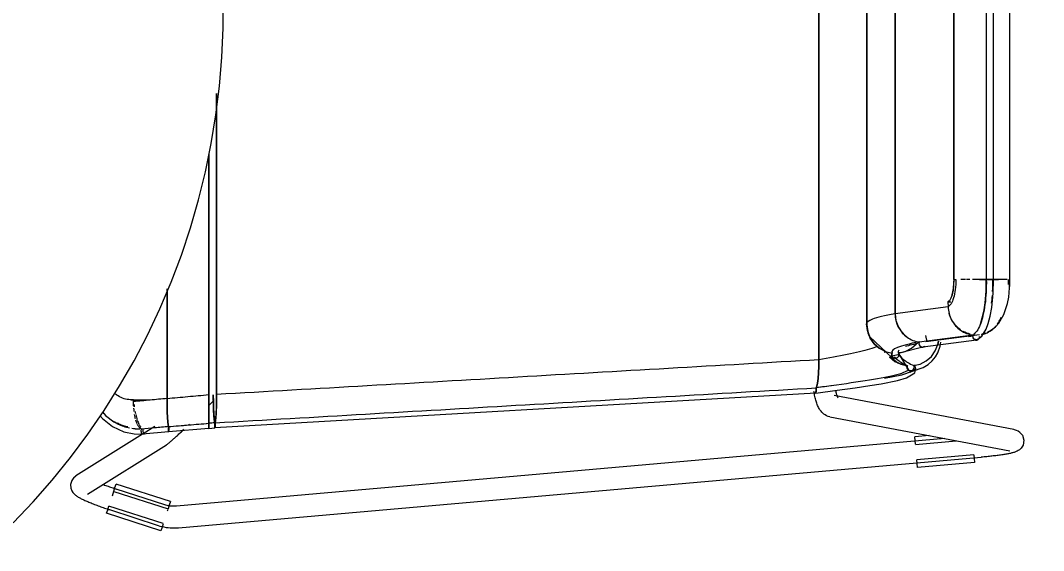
# Model space of a CAD drawing. Header units: millimetres. Extents: x 79795 to 317870, y -36033 to 97293.
# Drawn here: x 220842 to 221407, y 12008 to 12301 of the extents above; entities that cross this region are included whole.
import ezdxf

# ---------------------------------------------------------------- set-up
doc = ezdxf.new("R2010")
doc.units = ezdxf.units.MM
doc.header["$MEASUREMENT"] = 0
doc.layers.add('A-AREA-IDEN', color=7, linetype='CONTINUOUS', lineweight=9)
doc.layers.add('I-FURN', color=8, linetype='CONTINUOUS', lineweight=9)
doc.styles.add('Century Gothic', font='GOTHIC.TTF', dxfattribs={"height": 200})

msp = doc.modelspace()

# ---------------------------------------------------------------- linework, layer by layer
at = {"layer": 'I-FURN'}
for p, q in [((221283.36, 12113.87), (221283.36, 12497.27)), ((221283.36, 12497.27), (221283.36, 12113.87)), ((221309.71, 12477.43), (221309.71, 12172.63)), ((221309.87, 12133.18), (221309.87, 12477.97)), ((221309.87, 12477.97), (221309.87, 12133.18)), ((221325.46, 12139.22), (221325.46, 12471.93)), ((221325.46, 12471.93), (221325.46, 12139.22)), ((221357.93, 12453), (221357.93, 12158.15)), ((221357.99, 12158.15), (221357.99, 12453)), ((221375.83, 12453), (221375.83, 12158.15)), ((221379.79, 12158.15), (221379.79, 12453)), ((221388.83, 12158.15), (221388.83, 12453)), ((220954.23, 12296.94), (220954.33, 12305.57)), ((220953.57, 12280.95), (220954.23, 12296.94)), ((220952.26, 12265.01), (220953.57, 12280.95)), ((220950.32, 12249.13), (220952.26, 12265.01)), ((220950.63, 12094.62), (220950.63, 12260.89)), ((220950.63, 12260.89), (220950.63, 12094.62)), ((220947.75, 12233.34), (220950.32, 12249.13)), ((220944.55, 12217.66), (220947.75, 12233.34)), ((220946.31, 12094.36), (220946.31, 12227.19)), ((220946.31, 12227.19), (220946.31, 12094.36)), ((220940.72, 12202.13), (220944.55, 12217.66)), ((220936.27, 12186.76), (220940.72, 12202.13)), ((220931.22, 12171.58), (220936.27, 12186.76)), ((220925.56, 12156.61), (220931.22, 12171.58)), ((221309.71, 12172.63), (221309.71, 12133.72)), ((220919.3, 12141.89), (220925.56, 12156.61)), ((221357.93, 12158.15), (221357.82, 12155.11)), ((221364.31, 12158.15), (221361.84, 12158.15)), ((221366.67, 12158.15), (221364.83, 12158.15)), ((221371.85, 12158.15), (221368.3, 12158.15)), ((221372.05, 12158.15), (221375.86, 12158.15)), ((221375.86, 12158.15), (221372.05, 12158.15)), ((221375.75, 12151.92), (221375.83, 12158.15)), ((221375.94, 12158.15), (221376.17, 12158.15)), ((221379.79, 12158.15), (221375.94, 12158.15)), ((221376.17, 12158.15), (221376.5, 12158.15)), ((221376.5, 12158.15), (221376.91, 12158.15)), ((221376.91, 12158.15), (221377.39, 12158.15)), ((221377.39, 12158.15), (221377.89, 12158.15)), ((221377.89, 12158.15), (221378.38, 12158.15)), ((221378.38, 12158.15), (221378.83, 12158.15)), ((221378.83, 12158.15), (221379.22, 12158.15)), ((221379.22, 12158.15), (221379.53, 12158.15)), ((221379.53, 12158.15), (221379.72, 12158.15)), ((221379.55, 12158.15), (221382.58, 12158.15)), ((221382.56, 12158.15), (221379.55, 12158.15)), ((221379.65, 12150.59), (221379.79, 12158.15)), ((221379.72, 12158.15), (221379.79, 12158.15)), ((221385.31, 12158.15), (221382.73, 12158.15)), ((221387.34, 12158.15), (221385.59, 12158.15)), ((221388.81, 12158.15), (221388.53, 12158.15)), ((221388.66, 12158.15), (221388.83, 12158.15)), ((221388.75, 12153.63), (221388.83, 12158.15)), ((220923.35, 12152.97), (220923.35, 12092.42)), ((220923.35, 12092.42), (220923.35, 12152.97)), ((221357.5, 12152.26), (221356.99, 12149.77)), ((221357.82, 12155.11), (221357.5, 12152.26)), ((221375.22, 12145.36), (221375.75, 12151.92)), ((221388.23, 12148.42), (221388.75, 12153.63)), ((221355.53, 12146.43), (221354.67, 12145.79)), ((221354.67, 12145.79), (221356.34, 12145.79)), ((221354.67, 12145.79), (221354.74, 12143.08)), ((221356.32, 12147.78), (221355.53, 12146.43)), ((221356.99, 12149.77), (221356.32, 12147.78)), ((221374.63, 12141.35), (221375.22, 12145.36)), ((221378.85, 12142.7), (221379.65, 12150.59)), ((221387.58, 12144.92), (221388.23, 12148.42)), ((220912.46, 12127.42), (220919.3, 12141.89)), ((221354.74, 12143.08), (221325.46, 12139.22)), ((221373.66, 12136.91), (221374.63, 12141.35)), ((221377.98, 12137.98), (221378.85, 12142.7)), ((221385.56, 12138.77), (221387.58, 12144.92)), ((221325.46, 12139.22), (221325.94, 12135.45)), ((221325.94, 12135.45), (221327.26, 12131.9)), ((221372.57, 12133.48), (221373.66, 12136.91)), ((221375.71, 12130.77), (221376.9, 12133.94)), ((221376.9, 12133.94), (221377.98, 12137.98)), ((221380.85, 12132.08), (221382.69, 12134.06)), ((221382.69, 12134.06), (221385.56, 12138.77)), ((221310.15, 12129.97), (221309.71, 12133.72)), ((221310.34, 12129.39), (221309.87, 12133.18)), ((221309.87, 12133.18), (221310.34, 12129.39)), ((221311.88, 12125.51), (221310.15, 12129.97)), ((221311.71, 12125.82), (221310.34, 12129.39)), ((221310.34, 12129.39), (221311.7, 12125.82)), ((221311.28, 12126.61), (221310.58, 12128.53)), ((221327.26, 12131.9), (221329.34, 12128.79)), ((221329.34, 12128.79), (221332.08, 12126.3)), ((221373.41, 12126.95), (221375.71, 12130.77)), ((221376.52, 12129.08), (221378.78, 12130.41)), ((221378.78, 12130.41), (221380.85, 12132.08)), ((220905.05, 12113.24), (220912.46, 12127.42)), ((221326.98, 12112.01), (221311.28, 12126.61)), ((221311.7, 12125.82), (221313.87, 12122.68)), ((221313.88, 12122.69), (221311.71, 12125.82)), ((221313.87, 12122.68), (221316.75, 12120.18)), ((221316.75, 12120.18), (221313.88, 12122.69)), ((221334.47, 12120.18), (221337.35, 12122.68)), ((221337.3, 12123.94), (221338.84, 12123.67)), ((221338.69, 12123.2), (221338.65, 12122.7)), ((221338.65, 12122.7), (221338.73, 12122.21)), ((221338.84, 12123.67), (221368.54, 12127.51)), ((221370.52, 12124.7), (221340.75, 12120.84)), ((221372.08, 12127.54), (221342.39, 12123.69)), ((221343.17, 12123.82), (221342.48, 12127.31)), ((221349.45, 12124.04), (221349.08, 12122.3)), ((221349.08, 12122.29), (221349.45, 12124.04)), ((221350.42, 12121.3), (221350.71, 12123.57)), ((221366.11, 12126.76), (221368.55, 12127.08)), ((221371.02, 12125.05), (221373.41, 12126.95)), ((221320.14, 12118.43), (221316.75, 12120.18)), ((221316.75, 12120.18), (221320.14, 12118.42)), ((221320.14, 12118.42), (221323.86, 12117.53)), ((221323.66, 12116.57), (221323.7, 12117.06)), ((221323.69, 12117.06), (221323.66, 12116.56)), ((221323.86, 12117.53), (221323.69, 12117.06)), ((221323.7, 12117.06), (221323.86, 12117.53)), ((221323.76, 12116.02), (221327.65, 12116.85)), ((221323.89, 12115.72), (221323.84, 12118.6)), ((221329.21, 12117.89), (221327.34, 12117.56)), ((221327.36, 12117.53), (221331.08, 12118.42)), ((221327.36, 12117.53), (221327.52, 12117.06)), ((221327.53, 12117.06), (221327.36, 12117.53)), ((221333.17, 12107.89), (221327.47, 12117.28)), ((221327.52, 12117.06), (221327.56, 12116.57)), ((221327.56, 12116.56), (221327.53, 12117.06)), ((221340.83, 12120.86), (221329.21, 12117.89)), ((221331.08, 12118.42), (221334.47, 12120.18)), ((221338.73, 12122.21), (221338.92, 12121.76)), ((221338.92, 12121.76), (221339.22, 12121.38)), ((221339.22, 12121.38), (221339.6, 12121.08)), ((221339.6, 12121.08), (221340.04, 12120.89)), ((221340.04, 12120.89), (221340.51, 12120.83)), ((221340.51, 12120.83), (221340.98, 12120.89)), ((221340.98, 12120.89), (221341.42, 12121.08)), ((221341.42, 12121.08), (221341.81, 12121.37)), ((221345.51, 12115.7), (221347.68, 12118.78)), ((221347.68, 12118.78), (221349.08, 12122.29)), ((221347.79, 12115.43), (221349.13, 12117.7)), ((221349.13, 12117.7), (221350.42, 12121.3)), ((220897.08, 12099.37), (220905.05, 12113.24)), ((221283.31, 12110.11), (221283.36, 12113.87)), ((221283.36, 12113.8), (221283.31, 12110.1)), ((221325.31, 12112.96), (221322.47, 12115.35)), ((221322.47, 12115.35), (221325.31, 12112.94)), ((221323.74, 12116.07), (221323.66, 12116.57)), ((221323.66, 12116.56), (221323.74, 12116.07)), ((221323.94, 12115.62), (221323.74, 12116.07)), ((221323.74, 12116.07), (221323.94, 12115.62)), ((221324.26, 12115.24), (221323.94, 12115.62)), ((221323.94, 12115.62), (221324.26, 12115.24)), ((221324.66, 12114.95), (221324.26, 12115.24)), ((221324.26, 12115.24), (221324.66, 12114.94)), ((221325.12, 12114.76), (221324.66, 12114.95)), ((221324.66, 12114.94), (221325.12, 12114.75)), ((221325.61, 12114.69), (221325.12, 12114.76)), ((221325.12, 12114.75), (221325.61, 12114.69)), ((221328.63, 12111.31), (221325.31, 12112.96)), ((221325.31, 12112.94), (221328.63, 12111.3)), ((221326.1, 12114.76), (221325.61, 12114.69)), ((221325.61, 12114.69), (221326.1, 12114.75)), ((221326.56, 12114.95), (221326.1, 12114.76)), ((221326.1, 12114.75), (221326.56, 12114.94)), ((221326.96, 12115.24), (221326.56, 12114.95)), ((221326.56, 12114.94), (221326.96, 12115.24)), ((221327.28, 12115.62), (221326.96, 12115.24)), ((221326.96, 12115.24), (221327.28, 12115.62)), ((221327.48, 12116.07), (221327.28, 12115.62)), ((221327.28, 12115.62), (221327.48, 12116.07)), ((221327.56, 12116.57), (221327.48, 12116.07)), ((221327.48, 12116.07), (221327.56, 12116.56)), ((221332.25, 12110.52), (221328.63, 12111.31)), ((221328.63, 12111.3), (221332.25, 12110.52)), ((221335.73, 12110.57), (221339.36, 12111.48)), ((221339.36, 12111.48), (221342.68, 12113.22)), ((221340.94, 12109.46), (221343.76, 12111.27)), ((221342.68, 12113.22), (221345.51, 12115.7)), ((221343.76, 12111.27), (221346.01, 12113.27)), ((221346.01, 12113.27), (221347.79, 12115.43)), ((221282.91, 12103.47), (221283.15, 12106.57)), ((221283.15, 12106.52), (221282.91, 12103.47)), ((221283.15, 12106.57), (221283.31, 12110.11)), ((221283.3, 12110.04), (221283.15, 12106.57)), ((221329.22, 12105.47), (221340.94, 12109.46)), ((221331.78, 12103.79), (221336.42, 12106.56)), ((221332.09, 12110.05), (221332.06, 12109.55)), ((221332.06, 12109.55), (221332.15, 12109.05)), ((221332.07, 12109.55), (221332.1, 12110.05)), ((221332.16, 12109.06), (221332.07, 12109.55)), ((221332.25, 12110.52), (221332.09, 12110.05)), ((221332.1, 12110.05), (221332.25, 12110.52)), ((221332.15, 12109.05), (221332.36, 12108.6)), ((221332.36, 12108.61), (221332.16, 12109.06)), ((221332.68, 12108.23), (221332.36, 12108.61)), ((221332.36, 12108.6), (221332.68, 12108.23)), ((221333.08, 12107.94), (221332.68, 12108.23)), ((221332.68, 12108.23), (221333.08, 12107.94)), ((221333.54, 12107.76), (221333.08, 12107.94)), ((221333.08, 12107.94), (221333.54, 12107.75)), ((221334.03, 12107.7), (221333.54, 12107.76)), ((221333.54, 12107.75), (221334.03, 12107.69)), ((221334.51, 12107.77), (221334.03, 12107.7)), ((221334.03, 12107.69), (221334.51, 12107.77)), ((221334.97, 12107.97), (221334.51, 12107.77)), ((221334.51, 12107.77), (221334.97, 12107.96)), ((221335.36, 12108.27), (221334.97, 12107.97)), ((221334.97, 12107.96), (221335.36, 12108.26)), ((221335.67, 12108.66), (221335.36, 12108.27)), ((221335.36, 12108.26), (221335.67, 12108.65)), ((221335.86, 12109.11), (221335.67, 12108.66)), ((221335.67, 12108.65), (221335.86, 12109.11)), ((221337.35, 12110.86), (221335.73, 12110.57)), ((221335.73, 12110.57), (221335.9, 12110.1)), ((221335.9, 12110.1), (221335.73, 12110.57)), ((221335.94, 12109.6), (221335.86, 12109.11)), ((221335.86, 12109.11), (221335.94, 12109.6)), ((221336.42, 12106.56), (221336.95, 12108.75)), ((221336.95, 12108.75), (221336.66, 12109.66)), ((221282.6, 12100.96), (221282.23, 12099.23)), ((221282.24, 12099.23), (221282.6, 12100.97)), ((221282.6, 12100.97), (221282.91, 12103.47)), ((221282.91, 12103.44), (221282.6, 12100.97)), ((221311.45, 12099.55), (221317.77, 12100.59)), ((221317.77, 12100.59), (221326.79, 12102.39)), ((221319.56, 12103.57), (221329.22, 12105.47)), ((221326.79, 12102.39), (221331.78, 12103.79)), ((220888.56, 12085.83), (220897.08, 12099.37)), ((220946.32, 12090.57), (220946.31, 12094.36)), ((220946.31, 12094.36), (220946.32, 12090.57)), ((220948.84, 12094.51), (220948.87, 12090.83)), ((221281.65, 12095.46), (220949.74, 12076.17)), ((220950.6, 12090.84), (220950.63, 12094.62)), ((221280.74, 12095.56), (221280.62, 12096.27)), ((221280.86, 12094.87), (221280.74, 12095.56)), ((221281, 12094.19), (221280.86, 12094.87)), ((221281.14, 12093.52), (221281, 12094.19)), ((221281.46, 12096.38), (221281.5, 12096)), ((221281.5, 12095.99), (221281.46, 12096.37)), ((221281.5, 12096), (221281.54, 12095.71)), ((221281.54, 12095.7), (221281.5, 12095.99)), ((221281.59, 12095.52), (221281.65, 12095.46)), ((221281.65, 12095.46), (221281.59, 12095.52)), ((221281.65, 12095.46), (221293.5, 12097.01)), ((221281.75, 12095.73), (221281.79, 12096.02)), ((221281.79, 12096.02), (221281.75, 12095.72)), ((221281.79, 12096.02), (221281.83, 12096.41)), ((221281.83, 12096.41), (221281.79, 12096.02)), ((221281.83, 12098.32), (221282.24, 12099.23)), ((221281.85, 12097.85), (221281.83, 12098.32)), ((221281.83, 12096.41), (221281.85, 12096.86)), ((221281.85, 12096.86), (221281.83, 12096.41)), ((221282.23, 12099.23), (221281.84, 12098.32)), ((221281.84, 12098.32), (221281.85, 12097.85)), ((221281.86, 12097.36), (221281.85, 12097.85)), ((221281.85, 12097.85), (221281.86, 12097.35)), ((221281.85, 12096.86), (221281.86, 12097.36)), ((221281.86, 12097.35), (221281.85, 12096.86)), ((221292.75, 12096.61), (221292.66, 12097.1)), ((221292.85, 12096.14), (221292.75, 12096.61)), ((221292.96, 12095.69), (221292.85, 12096.14)), ((221293.06, 12095.27), (221292.96, 12095.69)), ((221293.17, 12094.87), (221293.06, 12095.27)), ((221293.28, 12094.51), (221293.17, 12094.87)), ((221293.39, 12094.17), (221293.28, 12094.51)), ((221293.5, 12097.01), (221303.43, 12098.37)), ((221303.43, 12098.37), (221311.45, 12099.55)), ((220903.55, 12091.71), (220913.31, 12091.71)), ((220904.79, 12090.72), (220904.79, 12091.76)), ((220923.35, 12092.42), (220923.37, 12088.65)), ((220923.37, 12088.65), (220923.35, 12092.3)), ((220923.37, 12088.56), (220923.45, 12085.12)), ((220923.45, 12085.05), (220923.37, 12088.56)), ((220946.32, 12088.56), (220948.99, 12091.13)), ((220946.32, 12087.01), (220946.32, 12090.57)), ((220946.32, 12090.57), (220946.32, 12087)), ((220946.44, 12090.57), (220946.43, 12087.01)), ((220946.43, 12087.01), (220946.44, 12090.57)), ((220948.87, 12090.83), (220948.95, 12087.28)), ((220950.53, 12087.27), (220950.6, 12090.84)), ((221281.29, 12092.86), (221281.14, 12093.52)), ((221281.46, 12092.22), (221281.29, 12092.86)), ((221281.63, 12091.59), (221281.46, 12092.22)), ((221281.81, 12090.97), (221281.63, 12091.59)), ((221282, 12090.37), (221281.81, 12090.97)), ((221282.21, 12089.78), (221282, 12090.37)), ((221282.43, 12089.2), (221282.21, 12089.78)), ((221282.67, 12088.63), (221282.43, 12089.2)), ((221282.92, 12088.07), (221282.67, 12088.63)), ((221391.02, 12075.24), (221291.73, 12094.06)), ((221293.49, 12093.87), (221293.39, 12094.17)), ((221293.59, 12093.6), (221293.49, 12093.87)), ((221293.69, 12093.37), (221293.59, 12093.6)), ((221293.78, 12093.17), (221293.69, 12093.37)), ((221293.85, 12093.02), (221293.78, 12093.17)), ((221293.9, 12092.93), (221293.85, 12093.02)), ((221293.94, 12092.86), (221293.9, 12092.93)), ((221293.96, 12092.84), (221293.94, 12092.86)), ((220879.51, 12072.64), (220888.56, 12085.83)), ((220886.23, 12083.05), (220887.63, 12081.31)), ((220887.56, 12085.12), (220889.29, 12083.04)), ((220889.29, 12083.04), (220893.86, 12079.54)), ((220923.45, 12085.12), (220923.56, 12082.02)), ((220923.56, 12082.02), (220923.45, 12085.05)), ((220946.33, 12083.87), (220946.32, 12087)), ((220946.32, 12087), (220946.33, 12083.87)), ((220946.34, 12081.37), (220946.33, 12083.87)), ((220946.33, 12083.87), (220946.34, 12081.37)), ((220946.43, 12083.89), (220946.41, 12081.39)), ((220946.41, 12081.38), (220946.43, 12083.88)), ((220948.95, 12087.28), (220949.07, 12084.16)), ((220949.07, 12084.16), (220949.24, 12081.66)), ((220950.24, 12081.64), (220950.4, 12084.14)), ((220950.4, 12084.14), (220950.53, 12087.27)), ((221283.19, 12087.51), (221282.92, 12088.07)), ((221283.48, 12086.98), (221283.19, 12087.51)), ((221283.8, 12086.44), (221283.48, 12086.98)), ((221284.16, 12085.9), (221283.8, 12086.44)), ((221284.56, 12085.37), (221284.16, 12085.9)), ((221285.02, 12084.84), (221284.56, 12085.37)), ((221285.54, 12084.32), (221285.02, 12084.84)), ((221286.13, 12083.81), (221285.54, 12084.32)), ((221286.82, 12083.33), (221286.13, 12083.81)), ((221287.61, 12082.89), (221286.82, 12083.33)), ((221288.51, 12082.52), (221287.61, 12082.89)), ((220887.63, 12081.31), (220893.16, 12076.97)), ((220893.86, 12079.54), (220897.55, 12077.63)), ((220923.56, 12082.02), (220923.71, 12079.54)), ((220923.71, 12079.54), (220923.56, 12081.98)), ((220923.71, 12079.54), (220923.89, 12077.81)), ((220923.89, 12077.81), (220923.71, 12079.52)), ((220923.89, 12077.81), (220924.08, 12076.92)), ((220924.08, 12076.92), (220923.89, 12077.8)), ((220935.13, 12077.8), (220935.64, 12078.28)), ((220946.36, 12079.62), (220946.34, 12081.37)), ((220946.34, 12081.37), (220946.36, 12079.62)), ((220946.37, 12078.73), (220946.36, 12079.62)), ((220946.36, 12079.62), (220946.37, 12078.73)), ((220946.37, 12078.26), (220946.37, 12078.73)), ((220946.37, 12078.73), (220946.37, 12078.26)), ((220946.37, 12077.77), (220946.37, 12078.26)), ((220946.37, 12078.26), (220946.37, 12077.76)), ((220946.37, 12077.28), (220946.37, 12077.77)), ((220946.37, 12077.76), (220946.37, 12077.27)), ((220946.37, 12076.83), (220946.37, 12077.28)), ((220946.37, 12077.27), (220946.37, 12076.82)), ((220946.39, 12077.28), (220946.38, 12076.83)), ((220946.38, 12076.83), (220946.39, 12077.28)), ((220946.39, 12078.74), (220946.39, 12078.27)), ((220946.39, 12078.27), (220946.39, 12078.74)), ((220946.39, 12078.27), (220946.39, 12077.77)), ((220946.39, 12077.77), (220946.39, 12078.27)), ((220946.39, 12077.77), (220946.39, 12077.28)), ((220946.39, 12077.28), (220946.39, 12077.77)), ((220946.41, 12081.39), (220946.4, 12079.64)), ((220946.4, 12079.63), (220946.41, 12081.38)), ((220949.24, 12081.66), (220949.43, 12079.91)), ((220949.43, 12079.91), (220949.64, 12079.01)), ((220949.64, 12079.01), (220949.63, 12078.54)), ((220949.63, 12078.54), (220949.63, 12078.05)), ((220949.63, 12078.05), (220949.63, 12077.56)), ((220949.63, 12077.56), (220949.64, 12077.1)), ((220949.83, 12077.1), (220949.84, 12077.55)), ((220949.84, 12079), (220950.05, 12079.89)), ((220949.85, 12078.53), (220949.84, 12079)), ((220949.84, 12077.55), (220949.85, 12078.04)), ((220949.85, 12078.04), (220949.85, 12078.53)), ((220950.05, 12079.89), (220950.24, 12081.64)), ((221289.49, 12082.27), (221288.51, 12082.52)), ((221289.49, 12082.27), (221388.78, 12063.45)), ((220869.93, 12059.82), (220879.51, 12072.64)), ((220909.72, 12072.71), (220872.95, 12049.68)), ((220893.16, 12076.97), (220899.47, 12074.07)), ((220899.47, 12074.07), (220905.12, 12072.85)), ((220905.12, 12072.85), (220910.58, 12072.77)), ((220924.18, 12074.07), (220909.69, 12072.64)), ((220916.54, 12076.99), (220910.09, 12072.95)), ((220924.08, 12076.45), (220924.07, 12075.95)), ((220924.07, 12075.95), (220924.08, 12076.45)), ((220924.07, 12075.95), (220924.08, 12075.46)), ((220924.08, 12075.46), (220924.07, 12075.95)), ((220924.08, 12076.92), (220924.08, 12076.45)), ((220924.08, 12076.45), (220924.08, 12076.92)), ((220924.08, 12075.46), (220924.09, 12075)), ((220924.09, 12075.01), (220924.08, 12075.46)), ((220924.11, 12074.62), (220924.09, 12075.01)), ((220924.09, 12075), (220924.11, 12074.62)), ((220924.11, 12074.62), (220924.13, 12074.32)), ((220924.13, 12074.33), (220924.11, 12074.62)), ((220924.13, 12074.32), (220924.15, 12074.13)), ((220924.18, 12074.07), (220924.15, 12074.14)), ((220924.15, 12074.13), (220924.18, 12074.07)), ((220946.38, 12075.89), (220924.18, 12074.07)), ((220924.18, 12074.07), (220924.2, 12074.13)), ((220924.2, 12074.13), (220924.18, 12074.07)), ((220924.2, 12074.13), (220924.23, 12074.32)), ((220924.23, 12074.32), (220924.2, 12074.13)), ((220924.23, 12074.32), (220924.25, 12074.61)), ((220924.25, 12074.61), (220924.23, 12074.32)), ((220924.28, 12075.45), (220924.26, 12074.99)), ((220924.27, 12076.91), (220924.28, 12076.43)), ((220924.28, 12076.43), (220924.27, 12076.9)), ((220924.27, 12074.99), (220924.28, 12075.44)), ((220924.28, 12075.93), (220924.28, 12076.43)), ((220924.28, 12076.43), (220924.28, 12075.94)), ((220924.28, 12075.94), (220924.28, 12075.45)), ((220924.28, 12075.44), (220924.28, 12075.93)), ((220928.18, 12071.28), (220928.58, 12071.65)), ((220928.58, 12071.65), (220929, 12072.03)), ((220929, 12072.03), (220929.42, 12072.42)), ((220929.42, 12072.42), (220929.86, 12072.83)), ((220929.86, 12072.83), (220930.3, 12073.24)), ((220930.3, 12073.24), (220930.76, 12073.66)), ((220930.76, 12073.66), (220931.22, 12074.1)), ((220931.22, 12074.1), (220931.69, 12074.54)), ((220931.69, 12074.54), (220932.16, 12074.98)), ((220932.16, 12074.98), (220932.65, 12075.44)), ((220946.37, 12076.44), (220946.37, 12076.83)), ((220946.37, 12076.82), (220946.37, 12076.44)), ((220946.37, 12076.15), (220946.37, 12076.44)), ((220946.37, 12076.44), (220946.37, 12076.15)), ((220946.38, 12075.96), (220946.37, 12076.15)), ((220946.37, 12076.15), (220946.38, 12075.96)), ((220946.38, 12076.83), (220946.38, 12076.45)), ((220946.38, 12076.44), (220946.38, 12076.83)), ((220946.38, 12076.45), (220946.38, 12076.15)), ((220946.38, 12076.15), (220946.38, 12076.44)), ((220946.38, 12075.9), (220949.74, 12076.16)), ((220946.38, 12076.15), (220946.38, 12075.97)), ((220946.38, 12075.96), (220946.38, 12076.15)), ((220946.38, 12075.97), (220946.38, 12075.9)), ((220946.38, 12075.9), (220946.38, 12075.96)), ((220946.38, 12075.96), (220946.38, 12075.89)), ((220946.38, 12075.89), (220946.38, 12075.96)), ((220949.64, 12077.1), (220949.66, 12076.72)), ((220949.66, 12076.72), (220949.68, 12076.43)), ((220949.68, 12076.43), (220949.71, 12076.24)), ((220949.71, 12076.24), (220949.74, 12076.17)), ((220949.74, 12076.17), (220949.76, 12076.23)), ((220949.76, 12076.23), (220949.79, 12076.42)), ((220949.79, 12076.42), (220949.81, 12076.72)), ((220949.81, 12076.72), (220949.83, 12077.1)), ((221344.33, 12072), (221336.43, 12071.31)), ((221391.43, 12075.15), (221391.02, 12075.24)), ((221391.95, 12075.02), (221391.43, 12075.15)), ((221392.57, 12074.8), (221391.95, 12075.02)), ((221393.37, 12074.43), (221392.57, 12074.8)), ((221394.45, 12073.68), (221393.37, 12074.43)), ((221395.78, 12072.1), (221394.45, 12073.68)), ((221395.78, 12072.1), (221396.61, 12069.35)), ((220879.33, 12039.51), (220922.91, 12066.82)), ((220922.91, 12066.82), (220923.24, 12067.03)), ((220923.24, 12067.03), (220923.49, 12067.22)), ((220923.49, 12067.22), (220923.72, 12067.39)), ((220923.72, 12067.39), (220923.94, 12067.56)), ((220923.94, 12067.56), (220924.17, 12067.74)), ((220924.17, 12067.74), (220924.4, 12067.93)), ((220924.4, 12067.93), (220924.64, 12068.13)), ((220924.64, 12068.13), (220924.89, 12068.35)), ((220924.89, 12068.35), (220925.16, 12068.58)), ((220925.16, 12068.58), (220925.44, 12068.82)), ((220925.44, 12068.82), (220925.73, 12069.08)), ((220925.73, 12069.08), (220926.04, 12069.35)), ((220926.04, 12069.35), (220926.36, 12069.64)), ((220926.36, 12069.64), (220926.7, 12069.94)), ((220926.7, 12069.94), (220927.05, 12070.26)), ((220927.05, 12070.26), (220927.41, 12070.58)), ((220927.41, 12070.58), (220927.79, 12070.93)), ((220927.79, 12070.93), (220928.18, 12071.28)), ((221352.91, 12070.26), (220928.56, 12032.98)), ((221336.61, 12069.27), (221336.43, 12071.31)), ((221336.79, 12067.2), (221336.61, 12069.27)), ((221336.8, 12067.08), (221359.28, 12069.05)), ((221396.13, 12066.59), (221395.09, 12064.94)), ((221396.61, 12069.35), (221396.13, 12066.59)), ((221368.96, 12061.39), (221337.55, 12058.63)), ((221368.97, 12061.27), (221369.15, 12059.2)), ((221376.09, 12060.27), (221375.34, 12060.2)), ((221376.83, 12060.35), (221376.09, 12060.27)), ((221377.56, 12060.42), (221376.83, 12060.35)), ((221378.29, 12060.5), (221377.56, 12060.42)), ((221379, 12060.59), (221378.29, 12060.5)), ((221379.71, 12060.67), (221379, 12060.59)), ((221380.41, 12060.75), (221379.71, 12060.67)), ((221381.1, 12060.84), (221380.41, 12060.75)), ((221381.78, 12060.93), (221381.1, 12060.84)), ((221382.44, 12061.01), (221381.78, 12060.93)), ((221383.09, 12061.1), (221382.44, 12061.01)), ((221383.72, 12061.19), (221383.09, 12061.1)), ((221384.34, 12061.28), (221383.72, 12061.19)), ((221384.94, 12061.37), (221384.34, 12061.28)), ((221385.53, 12061.47), (221384.94, 12061.37)), ((221386.1, 12061.56), (221385.53, 12061.47)), ((221386.65, 12061.65), (221386.1, 12061.56)), ((221387.18, 12061.74), (221386.65, 12061.65)), ((221387.7, 12061.84), (221387.18, 12061.74)), ((221388.19, 12061.93), (221387.7, 12061.84)), ((221388.67, 12062.03), (221388.19, 12061.93)), ((221389.13, 12062.13), (221388.67, 12062.03)), ((221389.57, 12062.22), (221389.13, 12062.13)), ((221390, 12062.32), (221389.57, 12062.22)), ((221390.41, 12062.43), (221390, 12062.32)), ((221390.82, 12062.54), (221390.41, 12062.43)), ((221391.21, 12062.65), (221390.82, 12062.54)), ((221391.61, 12062.78), (221391.21, 12062.65)), ((221392.01, 12062.92), (221391.61, 12062.78)), ((221392.44, 12063.09), (221392.01, 12062.92)), ((221392.91, 12063.3), (221392.44, 12063.09)), ((221393.47, 12063.61), (221392.91, 12063.3)), ((221394.18, 12064.08), (221393.47, 12063.61)), ((221395.09, 12064.94), (221394.18, 12064.08)), ((220859.85, 12047.4), (220869.93, 12059.82)), ((220929.61, 12021.03), (221372.93, 12059.97)), ((221337.74, 12056.44), (221337.56, 12058.51)), ((221337.92, 12054.4), (221337.74, 12056.44)), ((221369.33, 12057.16), (221337.92, 12054.4)), ((221369.15, 12059.2), (221369.33, 12057.16)), ((221373.09, 12059.99), (221372.93, 12059.97)), ((221373.84, 12060.05), (221373.09, 12059.99)), ((221374.59, 12060.12), (221373.84, 12060.05)), ((221375.34, 12060.2), (221374.59, 12060.12)), ((220871.83, 12048.79), (220872.95, 12049.68)), ((220849.28, 12035.39), (220859.85, 12047.4)), ((220870.61, 12047.06), (220870.02, 12044.83)), ((220870.02, 12044.83), (220870.19, 12042.85)), ((220871.83, 12048.79), (220870.61, 12047.06)), ((220888.21, 12044.88), (220888.83, 12044.64)), ((220888.83, 12044.64), (220889.47, 12044.41)), ((220889.47, 12044.41), (220890.12, 12044.17)), ((220890.12, 12044.17), (220890.77, 12043.94)), ((220890.77, 12043.94), (220891.44, 12043.7)), ((220891.44, 12043.7), (220892.11, 12043.47)), ((220892.11, 12043.47), (220892.79, 12043.23)), ((220894.51, 12043.2), (220895.14, 12045.15)), ((220925.15, 12035.46), (220895.14, 12045.15)), ((220870.19, 12042.85), (220870.72, 12041.47)), ((220870.72, 12041.47), (220871.28, 12040.56)), ((220871.28, 12040.56), (220871.8, 12039.93)), ((220871.8, 12039.93), (220872.27, 12039.47)), ((220872.27, 12039.47), (220872.69, 12039.1)), ((220872.69, 12039.1), (220873.1, 12038.79)), ((220873.1, 12038.79), (220873.49, 12038.51)), ((220873.49, 12038.51), (220873.87, 12038.25)), ((220873.87, 12038.25), (220874.27, 12038.01)), ((220874.27, 12038.01), (220874.66, 12037.77)), ((220874.66, 12037.77), (220875.08, 12037.54)), ((220892.79, 12043.23), (220893.48, 12043)), ((220893.8, 12041.01), (220893, 12038.53)), ((220893.48, 12043), (220894.17, 12042.77)), ((220893.83, 12041.11), (220923.84, 12031.42)), ((220893.87, 12041.23), (220894.51, 12043.2)), ((220894.17, 12042.77), (220894.86, 12042.54)), ((220894.86, 12042.54), (220895.19, 12042.43)), ((220922, 12033.72), (220895.19, 12042.43)), ((220838.24, 12023.81), (220849.28, 12035.39)), ((220875.08, 12037.54), (220875.5, 12037.31)), ((220875.5, 12037.31), (220875.94, 12037.09)), ((220875.94, 12037.09), (220876.4, 12036.86)), ((220876.4, 12036.86), (220876.87, 12036.63)), ((220876.87, 12036.63), (220877.36, 12036.39)), ((220877.36, 12036.39), (220877.87, 12036.16)), ((220877.87, 12036.16), (220878.4, 12035.92)), ((220878.4, 12035.92), (220878.94, 12035.68)), ((220878.94, 12035.68), (220879.51, 12035.44)), ((220879.51, 12035.44), (220880.08, 12035.19)), ((220880.08, 12035.19), (220880.68, 12034.94)), ((220880.68, 12034.94), (220881.29, 12034.7)), ((220881.29, 12034.7), (220881.92, 12034.45)), ((220881.92, 12034.45), (220882.56, 12034.19)), ((220882.56, 12034.19), (220883.21, 12033.94)), ((220883.21, 12033.94), (220883.88, 12033.69)), ((220883.88, 12033.69), (220884.55, 12033.43)), ((220884.55, 12033.43), (220885.24, 12033.18)), ((220885.24, 12033.18), (220885.94, 12032.92)), ((220885.94, 12032.92), (220886.65, 12032.67)), ((220886.65, 12032.67), (220887.36, 12032.41)), ((220887.36, 12032.41), (220888.09, 12032.16)), ((220888.09, 12032.16), (220888.81, 12031.91)), ((220890.55, 12030.95), (220891.19, 12032.92)), ((220921.23, 12023.35), (220891.23, 12033.04)), ((220922.03, 12033.71), (220922, 12033.72)), ((220922.66, 12033.52), (220922.03, 12033.71)), ((220923.3, 12033.36), (220922.66, 12033.52)), ((220923.95, 12033.22), (220923.3, 12033.36)), ((220924.52, 12033.51), (220923.88, 12031.54)), ((220924.6, 12033.1), (220923.95, 12033.22)), ((220925.15, 12035.46), (220924.52, 12033.51)), ((220925.26, 12033.02), (220924.6, 12033.1)), ((220925.92, 12032.96), (220925.26, 12033.02)), ((220926.58, 12032.92), (220925.92, 12032.96)), ((220927.24, 12032.91), (220926.58, 12032.92)), ((220927.9, 12032.93), (220927.24, 12032.91)), ((220928.56, 12032.98), (220927.9, 12032.93)), ((220888.81, 12031.91), (220889.55, 12031.66)), ((220889.55, 12031.66), (220890.28, 12031.42)), ((220889.92, 12029), (220890.55, 12030.95)), ((220919.93, 12019.31), (220889.92, 12029)), ((220890.28, 12031.42), (220891.02, 12031.17)), ((220891.02, 12031.17), (220891.48, 12031.02)), ((220891.48, 12031.02), (220918.3, 12022.31)), ((220923.71, 12031.01), (220923.43, 12030.16)), ((220918.3, 12022.31), (220919.39, 12021.98)), ((220919.39, 12021.98), (220920.49, 12021.69)), ((220920.56, 12021.26), (220919.93, 12019.31)), ((220920.49, 12021.69), (220921.61, 12021.45)), ((220921.2, 12023.23), (220920.56, 12021.26)), ((220921.61, 12021.45), (220922.74, 12021.25)), ((220922.74, 12021.25), (220923.87, 12021.1)), ((220923.87, 12021.1), (220925, 12020.99)), ((220925, 12020.99), (220926.15, 12020.93)), ((220926.15, 12020.93), (220927.29, 12020.91)), ((220927.29, 12020.91), (220928.43, 12020.94)), ((220928.43, 12020.94), (220929.57, 12021.02)), ((220929.57, 12021.02), (220929.61, 12021.02))]:
    msp.add_line(p, q, dxfattribs=at)
for centre, major_axis, ratio, start_param, end_param in [((221373.08, 12158.15), (-15.75, 0), 0.000004, 0.290246, 0.472486), ((221384.55, 12158.15), (0, 12.4), 0.287441, 4.492176, 4.712389), ((221340.53, 12139.35), (0, 15.78), 0.955139, 1.579038, 2.545717), ((221340.53, 12139.35), (0, 15.78), 0.955139, 2.545839, 2.787386), ((221340.53, 12139.35), (0, 15.78), 0.955139, 2.787556, 3.029056), ((221340.52, 12122.79), (0, 1.96), 0.955139, 1.359855, 3.903556)]:
    msp.add_ellipse(centre, major_axis=major_axis, ratio=ratio, start_param=start_param, end_param=end_param, dxfattribs=at)
for points in [[(221359.06, 12158.15), (221359.03, 12156.25), (221358.77, 12152.52), (221357.81, 12147.72), (221356.41, 12144.4), (221355.31, 12143.45), (221354.75, 12143.33)], [(221357.04, 12149.77), (221357.59, 12151.83), (221357.87, 12154.54), (221357.97, 12157.31)], [(221379.26, 12158.15), (221379.3, 12155.93), (221379.27, 12153.73), (221379.16, 12151.55)], [(221388.74, 12158.15), (221388.75, 12156.57), (221388.67, 12155.07), (221388.53, 12153.64)], [(221379.02, 12149.34), (221378.91, 12147.86), (221378.76, 12146.41), (221378.58, 12145)], [(221354.74, 12143.08), (221354.78, 12141.78), (221355.14, 12139.28), (221356.55, 12135.68), (221358.75, 12132.54), (221361.58, 12130.01), (221364.92, 12128.24), (221367.3, 12127.66), (221368.54, 12127.51)], [(221309.71, 12133.72), (221309.71, 12133.54), (221309.77, 12133.36), (221309.87, 12133.18)], [(221367.02, 12127.98), (221365.64, 12128.29), (221364.27, 12128.79), (221363.01, 12129.49)], [(221372.5, 12133.31), (221371.93, 12131.85), (221370.67, 12129.38), (221369.26, 12128.07), (221368.53, 12127.72)], [(221375.42, 12128.6), (221374.77, 12128.35), (221374.09, 12128.18), (221373.41, 12128.04)], [(221338.84, 12123.67), (221333.34, 12122.65), (221325.28, 12120.6), (221323.31, 12118.56), (221323.86, 12117.53)], [(221339.05, 12123.04), (221335.93, 12122.38), (221333.01, 12121.73), (221331.29, 12121.07)], [(221320.8, 12118.09), (221320.33, 12118.03), (221319.86, 12117.98), (221319.39, 12117.92)], [(221327.78, 12119.17), (221327.21, 12118.62), (221327.07, 12118.08), (221327.36, 12117.53)], [(221283.36, 12113.8), (221228, 12110.6), (221172.58, 12107.4), (221117.12, 12104.21)], [(221117.12, 12104.21), (221061.66, 12101.01), (221006.16, 12097.82), (220950.63, 12094.62)], [(220946.31, 12094.36), (220942.48, 12094.01), (220938.65, 12093.67), (220934.82, 12093.33)], [(220949.84, 12079), (221005.24, 12082.22), (221116, 12088.66), (221226.6, 12095.1), (221281.84, 12098.32)], [(221291.2, 12099.53), (221288.11, 12099.13), (221284.97, 12098.73), (221281.85, 12098.34)], [(220904.79, 12091.76), (220904.29, 12091.72), (220903.78, 12091.7), (220903.27, 12091.71)], [(220923.35, 12092.42), (220920.21, 12092.11), (220913.96, 12091.52), (220907.82, 12090.98), (220904.79, 12090.72)], [(220904.89, 12087.94), (220904.84, 12088.84), (220904.8, 12089.77), (220904.79, 12090.72)], [(220905.03, 12089.3), (220905.09, 12088.82), (220905.15, 12088.36), (220905.21, 12087.89)], [(220934.82, 12093.33), (220930.99, 12092.98), (220927.17, 12092.64), (220923.35, 12092.3)], [(220888.41, 12084.04), (220888.21, 12084.25), (220888.01, 12084.47), (220887.81, 12084.69)], [(220905.15, 12085.2), (220905.08, 12085.79), (220905.01, 12086.39), (220904.96, 12087)], [(220905.89, 12081.13), (220905.71, 12081.87), (220905.55, 12082.68), (220905.4, 12083.51)], [(220905.65, 12085.21), (220905.72, 12084.86), (220905.79, 12084.53), (220905.86, 12084.19)], [(220906.01, 12083.53), (220906.22, 12082.61), (220906.45, 12081.66), (220906.7, 12080.81)], [(220906.76, 12078.48), (220906.51, 12079.07), (220906.28, 12079.73), (220906.07, 12080.46)], [(220906.85, 12080.49), (220907.12, 12079.68), (220907.41, 12078.87), (220907.7, 12078.31)], [(220909.13, 12075.48), (220908.74, 12075.63), (220907.99, 12076.19), (220907.29, 12077.34), (220906.96, 12078.03)], [(220907.82, 12078.07), (220908.13, 12077.43), (220908.45, 12077.03), (220908.77, 12076.7)], [(220924.08, 12076.92), (220927.79, 12077.22), (220935.22, 12077.83), (220942.65, 12078.43), (220946.37, 12078.73)], [(220949.84, 12079), (220949.26, 12078.96), (220948.1, 12078.87), (220946.95, 12078.78), (220946.37, 12078.73)], [(220949.64, 12079.01), (220949.1, 12078.97), (220948.01, 12078.88), (220946.93, 12078.79), (220946.39, 12078.74)], [(220907.59, 12075.51), (220906.33, 12075.53), (220905.07, 12075.62), (220903.83, 12075.81)], [(220905.62, 12075.71), (220906.5, 12075.6), (220907.4, 12075.58), (220908.3, 12075.59)], [(220924.08, 12076.92), (220921.56, 12076.68), (220916.52, 12076.2), (220911.57, 12075.72), (220909.13, 12075.48)], [(220924.08, 12076.89), (220921.77, 12076.66), (220919.46, 12076.43), (220917.19, 12076.2)]]:
    msp.add_open_spline(points, degree=3, dxfattribs=at)
for points, knots in [([(221375.86, 12158.15), (221375.9, 12155.8), (221375.83, 12151.15), (221375.2, 12144.3), (221374.11, 12138.19), (221373.1, 12134.98), (221372.57, 12133.49)], [0.0000052, 0.0000052, 0.0000052, 0.0000052, 0.1666667, 0.3333333, 0.5, 0.6602535, 0.6602535, 0.6602535, 0.6602535]), ([(221361.66, 12130.35), (221359.61, 12131.78), (221357.11, 12134.71), (221355.55, 12138.27), (221355.3, 12139.49)], [-0.6666667, -0.6666667, -0.6666667, -0.6666667, -0.3333333, -0.1690045, -0.1690045, -0.1690045, -0.1690045]), ([(221325.46, 12139.22), (221319.74, 12138.21), (221312.1, 12136.38), (221309.71, 12134.55), (221309.71, 12133.72)], [0, 0, 0, 0, 0.5, 0.9107153, 0.9107153, 0.9107153, 0.9107153]), ([(221381.96, 12133.44), (221382.49, 12134.17), (221383.21, 12135.42), (221383.84, 12136.75), (221384.04, 12137.27)], [0.5455526, 0.5455526, 0.5455526, 0.5455526, 0.6666667, 0.739481, 0.739481, 0.739481, 0.739481]), ([(221373.29, 12127.75), (221374.03, 12127.91), (221375.9, 12128.47), (221378.73, 12130.01), (221380.56, 12131.69), (221381.34, 12132.64)], [0.0634811, 0.0634811, 0.0634811, 0.0634811, 0.1666667, 0.3333333, 0.5, 0.5, 0.5, 0.5]), ([(221368.36, 12126.66), (221368.37, 12126.52), (221368.39, 12126.29), (221368.48, 12126), (221368.59, 12125.74), (221368.79, 12125.42), (221369.09, 12125.1), (221369.46, 12124.87), (221369.82, 12124.73), (221370.13, 12124.68), (221370.4, 12124.68), (221370.67, 12124.71), (221370.91, 12124.79), (221371.16, 12124.9), (221371.46, 12125.09), (221371.77, 12125.42), (221371.99, 12125.81), (221372.09, 12126.17), (221372.12, 12126.43), (221372.13, 12126.59), (221372.13, 12126.66)], [0.1111111, 0.1111111, 0.1111111, 0.1111111, 0.1666667, 0.1944444, 0.2222222, 0.2777778, 0.3333333, 0.3888889, 0.4444444, 0.4791667, 0.5138889, 0.5486111, 0.5833333, 0.6180556, 0.6527778, 0.7222222, 0.7916667, 0.8263889, 0.8611111, 0.8888889, 0.8888889, 0.8888889, 0.8888889]), ([(221372.11, 12126.75), (221372.11, 12126.59), (221372.07, 12126.3), (221371.92, 12125.91), (221371.67, 12125.5), (221371.14, 12125.05), (221370.28, 12124.79), (221369.49, 12125.02), (221368.96, 12125.42), (221368.64, 12125.8), (221368.5, 12126.11), (221368.45, 12126.26)], [-0.875, -0.875, -0.875, -0.875, -0.8125, -0.765625, -0.71875, -0.625, -0.5, -0.375, -0.3125, -0.25, -0.1875, -0.1875, -0.1875, -0.1875]), ([(221315.64, 12121.17), (221314.49, 12120.69), (221310.25, 12119.23), (221299.53, 12116.79), (221288.75, 12114.85), (221283.36, 12113.87)], [0.375, 0.375, 0.375, 0.375, 0.5, 0.75, 1, 1, 1, 1]), ([(221327.65, 12116.85), (221328.12, 12115.92), (221329.9, 12113.82), (221333.33, 12111.73), (221335.73, 12110.57)], [0.0974617, 0.0974617, 0.0974617, 0.0974617, 0.5, 1, 1, 1, 1]), ([(221325.12, 12115.4), (221325.51, 12114.94), (221327.18, 12113.32), (221329.84, 12111.69), (221332.25, 12110.52)], [0.3036932, 0.3036932, 0.3036932, 0.3036932, 0.5, 1, 1, 1, 1]), ([(221333.13, 12108.69), (221332.93, 12108.28), (221331.33, 12106.86), (221323.04, 12104.42), (221304.6, 12101.37), (221289.38, 12099.34), (221281.83, 12098.32)], [0.1500589, 0.1500589, 0.1500589, 0.1500589, 0.25, 0.5, 0.75, 1, 1, 1, 1]), ([(221335.73, 12110.57), (221337.29, 12109.55), (221337.06, 12108.29), (221334.15, 12107.03), (221333.52, 12106.8)], [0, 0, 0, 0, 0.25, 0.3070827, 0.3070827, 0.3070827, 0.3070827]), ([(220904.79, 12091.76), (220902.41, 12091.55), (220898.81, 12092.18), (220895.81, 12094.11), (220894.9, 12094.87)], [0, 0, 0, 0, 0.3333333, 0.5, 0.5, 0.5, 0.5]), ([(220949.64, 12079.01), (220949.49, 12079.3), (220949.29, 12080.69), (220949.07, 12084.04), (220948.94, 12087.2), (220948.86, 12090.76), (220948.84, 12093.27), (220948.84, 12094.51)], [-1, -1, -1, -1, -0.6666667, -0.5, -0.3333333, -0.1666667, -0.003964, -0.003964, -0.003964, -0.003964]), ([(220950.63, 12094.62), (220950.63, 12093.35), (220950.61, 12090.8), (220950.53, 12087.19), (220950.41, 12084.03), (220950.19, 12080.67), (220949.98, 12079.28), (220949.84, 12079)], [-1, -1, -1, -1, -0.833333, -0.666667, -0.5, -0.333333, 0, 0, 0, 0]), ([(220902.55, 12076.06), (220900.44, 12076.5), (220897.36, 12077.51), (220894.59, 12079.14), (220893.73, 12079.73)], [0.1763318, 0.1763318, 0.1763318, 0.1763318, 0.3333333, 0.408557, 0.408557, 0.408557, 0.408557]), ([(220895.79, 12079.01), (220896.38, 12078.67), (220898.23, 12077.65), (220900.21, 12077.15), (220901.58, 12076.93)], [0.6175454, 0.6175454, 0.6175454, 0.6175454, 0.6666667, 0.7702374, 0.7702374, 0.7702374, 0.7702374]), ([(220930.38, 12077.41), (220932.03, 12077.55), (220937.36, 12077.99), (220942.69, 12078.43), (220946.39, 12078.74)], [0.2766114, 0.2766114, 0.2766114, 0.2766114, 0.5, 1, 1, 1, 1]), ([(220949.74, 12076.16), (220949.72, 12076.17), (220949.69, 12076.3), (220949.66, 12076.7), (220949.64, 12077.09), (220949.63, 12077.55), (220949.62, 12078.04), (220949.63, 12078.54), (220949.63, 12078.86), (220949.64, 12079.01)], [-0.5, -0.5, -0.5, -0.5, -0.375, -0.3125, -0.25, -0.1875, -0.125, -0.0625, 0, 0, 0, 0]), ([(220949.84, 12079), (220949.84, 12078.78), (220949.85, 12078.29), (220949.85, 12077.66), (220949.84, 12077.19), (220949.82, 12076.78), (220949.79, 12076.33), (220949.76, 12076.17), (220949.74, 12076.16)], [-1, -1, -1, -1, -0.90625, -0.8125, -0.765625, -0.71875, -0.625, -0.501507, -0.501507, -0.501507, -0.501507]), ([(220909.54, 12072.69), (220909.51, 12072.71), (220909.47, 12072.76), (220909.39, 12072.86), (220909.29, 12073.05), (220909.19, 12073.38), (220909.11, 12073.77), (220909.08, 12074.13), (220909.06, 12074.5), (220909.07, 12074.95), (220909.1, 12075.3), (220909.13, 12075.48)], [0.5555556, 0.5555556, 0.5555556, 0.5555556, 0.5833333, 0.6180556, 0.6527778, 0.7222222, 0.7916667, 0.8263889, 0.8611111, 0.9305556, 1, 1, 1, 1]), ([(220909.86, 12075.58), (220909.85, 12075.36), (220909.86, 12074.87), (220909.94, 12074.12), (220910.1, 12073.45), (220910.27, 12073.02), (220910.39, 12072.87), (220910.43, 12072.83)], [-1, -1, -1, -1, -0.90625, -0.8125, -0.71875, -0.625, -0.5625, -0.5625, -0.5625, -0.5625])]:
    msp.add_open_spline(points, degree=3, knots=knots, dxfattribs=at)

# ---------------------------------------------------------------- texts
at = {"layer": 'A-AREA-IDEN', "style": 'Century Gothic'}
msp.add_text('4.10', height=200, dxfattribs=at).set_placement((221385.74, 11818.52))

doc.saveas('drawing.dxf')
